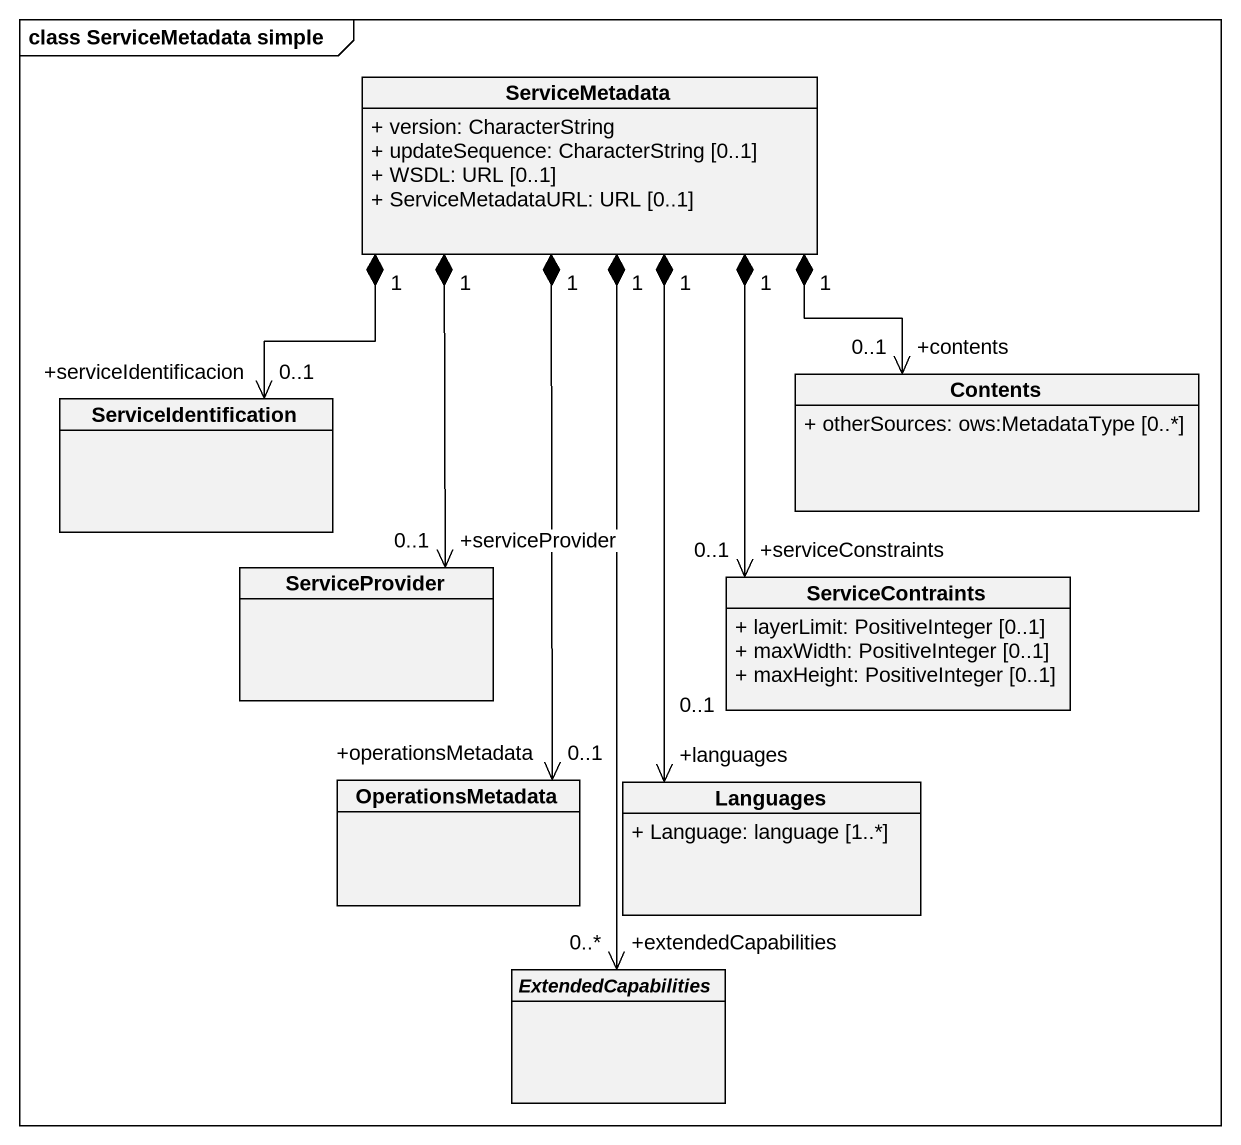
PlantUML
@startuml
mainframe class ServiceMetadata simple
hide circle
hide empty members
skinparam classAttributeIconSize 0
class ServiceMetadata {
  + version: CharacterString
  + updateSequence: CharacterString [0..1]
  + WSDL: URL [0..1]
  + ServiceMetadataURL: URL [0..1]
}
class ServiceIdentification
class Contents {
  + otherSources: ows:MetadataType [0..*]
}
class ServiceProvider
class ServiceContraints {
  + layerLimit: PositiveInteger [0..1]
  + maxWidth: PositiveInteger [0..1]
  + maxHeight: PositiveInteger [0..1]
}
class OperationsMetadata
class Languages {
  + Language: language [1..*]
}
abstract class ExtendedCapabilities
ServiceIdentification "+serviceIdentificacion\n0..1" <-up-* "1" ServiceMetadata
Contents "+contents\n0..1" <-up-* "1" ServiceMetadata
ServiceProvider "+serviceProvider\n0..1" <-up-* "1" ServiceMetadata
ServiceContraints "+serviceConstraints\n0..1" <-up-* "1" ServiceMetadata
OperationsMetadata "+operationsMetadata\n0..1" <-up-* "1" ServiceMetadata
Languages "+languages\n0..1" <-up-* "1" ServiceMetadata
ExtendedCapabilities "+extendedCapabilities\n0..*" <-up-* "1" ServiceMetadata
@enduml
